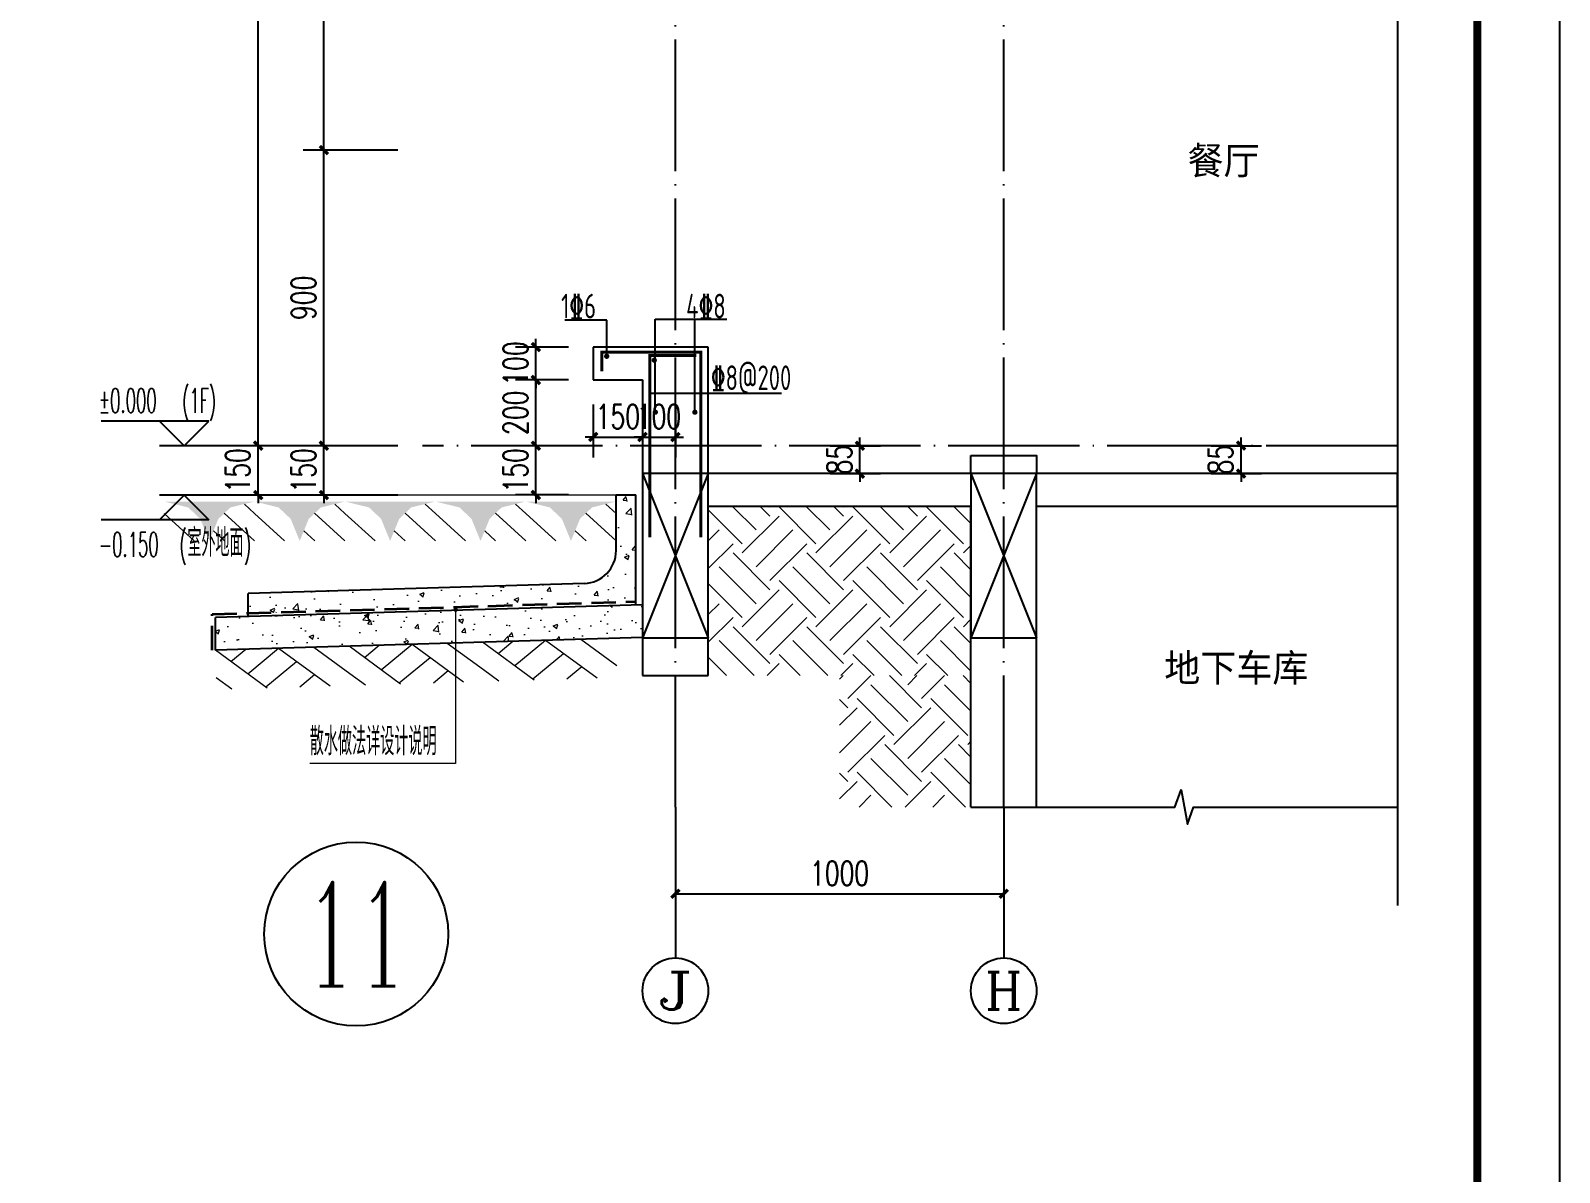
# Model space of a CAD drawing. Extents: x 393367 to 3005760, y 4998 to 826018.
# Drawn here: x 2906150 to 2910805, y 441430 to 444906 of the extents above; entities that cross this region are included whole.
import ezdxf
from ezdxf.enums import TextEntityAlignment as Align

# ---------------------------------------------------------------- set-up
doc = ezdxf.new("R2010")
doc.units = 0
doc.header["$LTSCALE"] = 1000
doc.linetypes.add('DASH', pattern=[0.35, 0.25, -0.1])
doc.linetypes.add('DOTE', pattern=[2.42, 2, -0.2, 0.02, -0.2])
doc.layers.get('0').update_dxf_attribs({"linetype": 'CONTINUOUS'})
doc.layers.get('Defpoints').update_dxf_attribs({"linetype": 'CONTINUOUS'})
for name, color, linetype in [('AXIS', 3, 'CONTINUOUS'), ('AXIS_TEXT', 7, 'CONTINUOUS'), ('COLUMN', 140, 'CONTINUOUS'), ('DIM_ELEV', 3, 'CONTINUOUS'), ('DIM_SYMB', 3, 'CONTINUOUS'), ('DOTE', 8, 'DOTE'), ('PUB_DIM', 3, 'CONTINUOUS'), ('PUB_TEXT', 7, 'CONTINUOUS'), ('S-大样-砼线', 7, 'CONTINUOUS'), ('S-引出线', 40, 'CONTINUOUS'), ('TEXT', 7, 'CONTINUOUS'), ('WALL', 130, 'CONTINUOUS'), ('图框', 7, 'CONTINUOUS')]:
    doc.layers.add(name, color=color, linetype=linetype)
for name, color, linetype, lineweight in [('REIN', 1, 'CONTINUOUS', 18), ('填充', 251, 'CONTINUOUS', 5), ('平面-排水沟', 86, 'CONTINUOUS', 15), ('立面-中轮廓线', 30, 'CONTINUOUS', 35), ('粉刷', 251, 'CONTINUOUS', 9)]:
    doc.layers.add(name, color=color, linetype=linetype, lineweight=lineweight)
doc.layers.add('yichutu', color=7, linetype='CONTINUOUS', true_color=0xffffff, plot=False)
doc.styles.add('_TCH_AXIS', font='COMPLEX', dxfattribs={"bigfont": 'GBCBIG'})
doc.styles.add('_TCH_DIM', font='simplex.shx', dxfattribs={"width": 0.65, "bigfont": 'gbcbig.shx'})
doc.styles.add('_TCH_DIM_T3', font='SIMPLEX', dxfattribs={"width": 0.705882, "bigfont": 'GBCBIG'})
doc.styles.add('COMPLEX', font='COMPLEX')
doc.styles.add('DIM_FONT_T3', font='SIMPLEX', dxfattribs={"width": 0.705882, "bigfont": 'GBCBIG'})
doc.styles.add('TSSD_Rein', font='Tssdeng.shx', dxfattribs={"width": 0.7, "bigfont": 'hztxt.shx'})
doc.dimstyles.new('_TCH_ARCH&&25', dxfattribs={"dimtxt": 74.375, "dimasz": 25, "dimexe": 62.5, "dimexo": 75, "dimgap": 25, "dimtad": 1, "dimdec": 0, "dimzin": 0, "dimdsep": 46, "dimtxsty": '_TCH_DIM_T3', "dimblk": 'ARCHTICK', "dimcen": 0.09, "dimclrt": 7, "dimazin": 2, "dimtfac": 1, "dimtdec": 0, "dimtix": 1, "dimtmove": 2, "dimatfit": 3, "dimfxl": 1, "dimtolj": 1, "dimtzin": 0, "dimarcsym": 0})
pattern_1 = [(50, (28072.99, 249033.25), (143.452037, -12.550427), [15, -165]), (355, (28072.99, 249033.25), (-27.750267, 150.438427), [12, -132]), (100.4514, (28084.94, 249032.2), (115.701876, 137.88791), [12.74804, -140.22842]), (46.1842, (28072.99, 249073.25), (213.44821, -33.1038), [22.5, -247.5]), (96.6356, (28090.77, 249070.5), (186.93254, 194.82357), [19.12206, -210.3426]), (351.1842, (28072.99, 249073.25), (186.93239, 194.82372), [18, -198]), (21, (28092.99, 249063.25), (119.38141, -80.52378), [15, -165]), (326, (28092.99, 249063.25), (48.663066, 145.03001), [12, -132]), (71.4514, (28102.93, 249056.54), (168.044526, 64.5061), [12.74804, -140.22842]), (37.5, (28072.986, 249033.25), (2.431971, 66.578771), [0, -130.4, 0, -134, 0, -132.5]), (7.5, (28072.986, 249033.25), (52.613907, 78.882342), [0, -76.4, 0, -127.4, 0, -50.5]), (327.5, (28028.386, 249033.25), (106.764487, -4.510974), [0, -50, 0, -156, 0, -207]), (317.5, (28008.39, 249033.25), (116.637234, 20.020996), [0, -65, 0, -103.6, 0, -147])]

# ---------------------------------------------------------------- blocks, each defined once
blk = doc.blocks.new('GFDDDDRG')
at = {"layer": '图框'}
blk.add_lwpolyline([(923309.8, -107437), (923309.8, -159999.5), (893609.8, -159999.5), (893609.8, -107437)], close=True, dxfattribs=at)
blk.add_lwpolyline([(923309.8, -107437), (923309.8, -159999.5), (893609.8, -159999.5), (893609.8, -107437)], close=True, dxfattribs=at)
at = {"layer": '图框', "const_width": 50}
blk.add_lwpolyline([(894109.8, -159499.5), (922809.8, -159499.5), (922809.8, -108687), (894109.8, -108687)], close=True, dxfattribs=at)
blk = doc.blocks.new('$LINEPAT$素土夯实')
at = {"color": 0}
for p, q in [((0, -210), (210, 0)), ((120, -300), (420, 0)), ((420, 0), (607.5, -187.5)), ((495, -300), (795, 0)), ((615, 0), (705, -90)), ((315, -105), (502.5, -292.5)), ((210, -210), (300, -300)), ((705, -300), (795, -210))]:
    blk.add_line(p, q, dxfattribs=at)
blk = doc.blocks.new('$LinePat$自然土壤')
at = {"color": 0}
for p, q in [((0, -90), (71, -19)), ((0, -300), (211, -89)), ((420, -300), (630, -90)), ((210, -300), (286, -224))]:
    blk.add_line(p, q, dxfattribs=at)
for points in [[(0, 0), (630, 0), (168, -45), (462, -45)], [(168, -45), (462, -45), (252, -132), (378, -132)], [(252, -132), (378, -132), (315, -300)]]:
    blk.add_solid(points, dxfattribs=at)
blk = doc.blocks.new('sanshui')
at = {"layer": '粉刷'}
h = blk.add_hatch(dxfattribs=at)
h.set_pattern_fill('混凝土', color=256, scale=20)
h.set_pattern_definition(pattern_1)
edge = h.paths.add_edge_path()
edge.add_line((346317.8, 427329.6), (346257.8, 427329.6))
edge.add_line((346257.8, 427329.6), (346257.8, 427160.3))
edge.add_arc((346157.8, 427160.3), 100, 271.7184, 360, ccw=False)
edge.add_line((346160.8, 427060.3), (345137.8, 427029.6))
edge.add_line((345137.8, 427029.6), (345137.8, 426969.6))
edge.add_line((345137.8, 426969.6), (346317.8, 427005))
edge.add_line((346317.8, 427005), (346317.8, 427329.6))
h = blk.add_hatch(dxfattribs=at)
h.set_pattern_fill('混凝土', color=256, scale=20)
h.set_pattern_definition(pattern_1)
h.paths.add_polyline_path([(346337.8, 426895.6), (346337.8, 426995.6), (345037.8, 426956.6), (345037.8, 426856.6)])
at = {"layer": 'COLUMN'}
for p, q in [((346257.8, 427329.6), (346317.8, 427329.6)), ((346257.8, 427160.3), (346257.8, 427329.6)), ((346317.8, 426995), (346317.8, 427329.6)), ((346160.8, 427060.3), (345137.8, 427029.6)), ((345137.8, 426959.6), (345137.8, 427029.6)), ((346338.1, 426995.6), (345037.8, 426956.6)), ((345037.8, 426856.6), (345037.8, 426956.6)), ((346338.1, 426895.6), (345037.8, 426856.6))]:
    blk.add_line(p, q, dxfattribs=at)
blk.add_arc((346157.8, 427160.3), 100, 271.7184, 0, dxfattribs=at)
at = {"layer": '立面-中轮廓线', "linetype": 'DASH', "ltscale": 0.3}
blk.add_lwpolyline([(345027.8, 426856.6), (345027.8, 426966.3), (346317.8, 427005)], dxfattribs=at)
at = {"layer": '粉刷'}
blk.add_line((344881.5, 427329.6), (346257.8, 427329.6), dxfattribs=at)
at = {"layer": '粉刷', "yscale": 0.4, "zscale": 0.4}
for name, p, xscale, rotation in [('$LinePat$自然土壤', (345156.8, 427309.6), -0.4369306507241237, 359.9999999999903), ('$LinePat$自然土壤', (345432, 427309.6), -0.4369306507241237, 359.9999999999903), ('$LinePat$自然土壤', (345707.3, 427309.6), -0.4369306507241237, 359.9999999999903), ('$LinePat$自然土壤', (345982.6, 427309.6), -0.4369306507241237, 359.9999999999903), ('$LinePat$自然土壤', (346257.8, 427309.6), -0.4369306507241237, 359.9999999999903), ('$LINEPAT$素土夯实', (346257.8, 426893.2), -0.5117605352322558, 1.718358001643932), ('$LINEPAT$素土夯实', (345444.5, 426868.8), -0.5117605352322558, 1.718358001643932), ('$LINEPAT$素土夯实', (345851.2, 426881), -0.5117605352322558, 1.718358001643932)]:
    blk.add_blockref(name, p, dxfattribs=dict(at, xscale=xscale, rotation=rotation))
blk = doc.blocks.new('_ArchTick')
at = {"color": 0, "linetype": 'ByBlock', "const_width": 0.4}
blk.add_lwpolyline([(-0.5, -0.5), (0.5, 0.5)], dxfattribs=at)
blk = doc.blocks.new('*D1486')
at = {"layer": 'Defpoints', "color": 0, "transparency": 16777216}
for p in [(2908509, 443642.7), (2908675, 443642.7), (2908509, 443557.7)]:
    blk.add_point(p, dxfattribs=at)
at = {"layer": 'PUB_DIM', "color": 0, "lineweight": -2, "transparency": 16777216}
for p, q in [((2908675, 443642.7), (2908675, 443667.7)), ((2908584, 443642.7), (2908737.5, 443642.7)), ((2908675, 443557.7), (2908675, 443642.7)), ((2908584, 443557.7), (2908737.5, 443557.7)), ((2908675, 443557.7), (2908675, 443532.7))]:
    blk.add_line(p, q, dxfattribs=at)
at = {"layer": 'PUB_DIM', "color": 0, "lineweight": -2, "transparency": 16777216, "xscale": 25, "yscale": 25, "zscale": 25}
for p, rotation in [((2908675, 443642.7), 270), ((2908675, 443557.7), 90)]:
    blk.add_blockref('_ArchTick', p, dxfattribs=dict(at, rotation=rotation))
at = {"layer": 'PUB_DIM', "color": 7, "transparency": 16777216, "insert": (2908612.8, 443600.2), "char_height": 74.38, "attachment_point": 5, "rotation": 90, "style": '_TCH_DIM_T3'}
blk.add_mtext('\\A1;85', dxfattribs=at)
blk = doc.blocks.new('*D1487')
at = {"layer": 'Defpoints', "color": 0, "transparency": 16777216}
for p in [(2909669.4, 443642.7), (2909835.4, 443642.7), (2909669.4, 443557.7)]:
    blk.add_point(p, dxfattribs=at)
at = {"layer": 'PUB_DIM', "color": 0, "lineweight": -2, "transparency": 16777216}
for p, q in [((2909835.4, 443642.7), (2909835.4, 443667.7)), ((2909744.4, 443642.7), (2909897.9, 443642.7)), ((2909835.4, 443557.7), (2909835.4, 443642.7)), ((2909744.4, 443557.7), (2909897.9, 443557.7)), ((2909835.4, 443557.7), (2909835.4, 443532.7))]:
    blk.add_line(p, q, dxfattribs=at)
at = {"layer": 'PUB_DIM', "color": 0, "lineweight": -2, "transparency": 16777216, "xscale": 25, "yscale": 25, "zscale": 25}
for p, rotation in [((2909835.4, 443642.7), 270), ((2909835.4, 443557.7), 90)]:
    blk.add_blockref('_ArchTick', p, dxfattribs=dict(at, rotation=rotation))
at = {"layer": 'PUB_DIM', "color": 7, "transparency": 16777216, "insert": (2909773.2, 443600.2), "char_height": 74.38, "attachment_point": 5, "rotation": 90, "style": '_TCH_DIM_T3'}
blk.add_mtext('\\A1;85', dxfattribs=at)
blk = doc.blocks.new('*D1774')
at = {"layer": 'Defpoints', "color": 0, "transparency": 16777216}
for p in [(2907863.1, 443842.7), (2908013.1, 443842.7), (2908013.1, 443669)]:
    blk.add_point(p, dxfattribs=at)
at = {"layer": 'PUB_DIM', "color": 0, "lineweight": -2, "transparency": 16777216}
for p, q in [((2907863.1, 443767.7), (2907863.1, 443606.5)), ((2908013.1, 443767.7), (2908013.1, 443606.5)), ((2907863.1, 443669), (2907838.1, 443669)), ((2907863.1, 443669), (2908013.1, 443669)), ((2908013.1, 443669), (2908038.1, 443669))]:
    blk.add_line(p, q, dxfattribs=at)
at = {"layer": 'PUB_DIM', "color": 0, "lineweight": -2, "transparency": 16777216, "xscale": 25, "yscale": 25, "zscale": 25}
blk.add_blockref('_ArchTick', (2907863.1, 443669), dxfattribs=at)
at = {"layer": 'PUB_DIM', "color": 0, "lineweight": -2, "transparency": 16777216, "xscale": 25, "yscale": 25, "zscale": 25, "rotation": 180}
blk.add_blockref('_ArchTick', (2908013.1, 443669), dxfattribs=at)
at = {"layer": 'PUB_DIM', "color": 7, "transparency": 16777216, "insert": (2907938.1, 443731.2), "char_height": 74.38, "attachment_point": 5, "style": '_TCH_DIM_T3'}
blk.add_mtext('\\A1;150', dxfattribs=at)
blk = doc.blocks.new('*D1775')
at = {"layer": 'Defpoints', "color": 0, "transparency": 16777216}
for p in [(2908013.1, 443842.7), (2908113.1, 443842.7), (2908113.1, 443669)]:
    blk.add_point(p, dxfattribs=at)
at = {"layer": 'PUB_DIM', "color": 0, "lineweight": -2, "transparency": 16777216}
for p, q in [((2908013.1, 443767.7), (2908013.1, 443606.5)), ((2908113.1, 443767.7), (2908113.1, 443606.5)), ((2908013.1, 443669), (2907988.1, 443669)), ((2908013.1, 443669), (2908113.1, 443669)), ((2908113.1, 443669), (2908138.1, 443669))]:
    blk.add_line(p, q, dxfattribs=at)
at = {"layer": 'PUB_DIM', "color": 0, "lineweight": -2, "transparency": 16777216, "xscale": 25, "yscale": 25, "zscale": 25}
blk.add_blockref('_ArchTick', (2908013.1, 443669), dxfattribs=at)
at = {"layer": 'PUB_DIM', "color": 0, "lineweight": -2, "transparency": 16777216, "xscale": 25, "yscale": 25, "zscale": 25, "rotation": 180}
blk.add_blockref('_ArchTick', (2908113.1, 443669), dxfattribs=at)
at = {"layer": 'PUB_DIM', "color": 7, "transparency": 16777216, "insert": (2908063.1, 443731.2), "char_height": 74.38, "attachment_point": 5, "style": '_TCH_DIM_T3'}
blk.add_mtext('\\A1;100', dxfattribs=at)
blk = doc.blocks.new('*D1776')
at = {"layer": 'Defpoints', "color": 0, "transparency": 16777216}
for p in [(2907688.5, 443942.7), (2907863.1, 443942.7), (2907863.1, 443842.7)]:
    blk.add_point(p, dxfattribs=at)
at = {"layer": 'PUB_DIM', "color": 0, "lineweight": -2, "transparency": 16777216}
for p, q in [((2907788.1, 443942.7), (2907626, 443942.7)), ((2907688.5, 443942.7), (2907688.5, 443967.7)), ((2907688.5, 443842.7), (2907688.5, 443942.7)), ((2907788.1, 443842.7), (2907626, 443842.7)), ((2907688.5, 443842.7), (2907688.5, 443817.7))]:
    blk.add_line(p, q, dxfattribs=at)
at = {"layer": 'PUB_DIM', "color": 0, "lineweight": -2, "transparency": 16777216, "xscale": 25, "yscale": 25, "zscale": 25}
for p, rotation in [((2907688.5, 443942.7), 270), ((2907688.5, 443842.7), 90)]:
    blk.add_blockref('_ArchTick', p, dxfattribs=dict(at, rotation=rotation))
at = {"layer": 'PUB_DIM', "color": 7, "transparency": 16777216, "insert": (2907626.3, 443892.7), "char_height": 74.38, "attachment_point": 5, "rotation": 90, "style": '_TCH_DIM_T3'}
blk.add_mtext('\\A1;100', dxfattribs=at)
blk = doc.blocks.new('*D1777')
at = {"layer": 'Defpoints', "color": 0, "transparency": 16777216}
for p in [(2907688.5, 443842.7), (2907863.1, 443842.7), (2907863.1, 443642.7)]:
    blk.add_point(p, dxfattribs=at)
at = {"layer": 'PUB_DIM', "color": 0, "lineweight": -2, "transparency": 16777216}
for p, q in [((2907788.1, 443842.7), (2907626, 443842.7)), ((2907688.5, 443642.7), (2907688.5, 443842.7)), ((2907788.1, 443642.7), (2907626, 443642.7))]:
    blk.add_line(p, q, dxfattribs=at)
at = {"layer": 'PUB_DIM', "color": 0, "lineweight": -2, "transparency": 16777216, "xscale": 25, "yscale": 25, "zscale": 25}
for p, rotation in [((2907688.5, 443842.7), 90), ((2907688.5, 443642.7), 270)]:
    blk.add_blockref('_ArchTick', p, dxfattribs=dict(at, rotation=rotation))
at = {"layer": 'PUB_DIM', "color": 7, "transparency": 16777216, "insert": (2907626.3, 443742.7), "char_height": 74.38, "attachment_point": 5, "rotation": 90, "style": '_TCH_DIM_T3'}
blk.add_mtext('\\A1;200', dxfattribs=at)
blk = doc.blocks.new('*D1778')
at = {"layer": 'Defpoints', "color": 0, "transparency": 16777216}
for p in [(2907688.5, 443642.7), (2907863.1, 443642.7), (2907863.1, 443492.7)]:
    blk.add_point(p, dxfattribs=at)
at = {"layer": 'PUB_DIM', "color": 0, "lineweight": -2, "transparency": 16777216}
for p, q in [((2907688.5, 443642.7), (2907688.5, 443667.7)), ((2907788.1, 443642.7), (2907626, 443642.7)), ((2907688.5, 443492.7), (2907688.5, 443642.7)), ((2907788.1, 443492.7), (2907626, 443492.7)), ((2907688.5, 443492.7), (2907688.5, 443467.7))]:
    blk.add_line(p, q, dxfattribs=at)
at = {"layer": 'PUB_DIM', "color": 0, "lineweight": -2, "transparency": 16777216, "xscale": 25, "yscale": 25, "zscale": 25}
for p, rotation in [((2907688.5, 443642.7), 270), ((2907688.5, 443492.7), 90)]:
    blk.add_blockref('_ArchTick', p, dxfattribs=dict(at, rotation=rotation))
at = {"layer": 'PUB_DIM', "color": 7, "transparency": 16777216, "insert": (2907626.3, 443567.7), "char_height": 74.38, "attachment_point": 5, "rotation": 90, "style": '_TCH_DIM_T3'}
blk.add_mtext('\\A1;150', dxfattribs=at)
blk = doc.blocks.new('*D1786')
at = {"layer": 'AXIS', "color": 0, "lineweight": -2, "transparency": 16777216}
for p, q in [((2908113.1, 442467.7), (2908113.1, 442216.2)), ((2909113.1, 442467.7), (2909113.1, 442216.2)), ((2908113.1, 442278.7), (2909113.1, 442278.7))]:
    blk.add_line(p, q, dxfattribs=at)
at = {"layer": 'Defpoints', "color": 0, "transparency": 16777216}
for p in [(2908113.1, 442542.7), (2909113.1, 442542.7), (2909113.1, 442278.7)]:
    blk.add_point(p, dxfattribs=at)
at = {"layer": 'AXIS', "color": 0, "lineweight": -2, "transparency": 16777216, "xscale": 25, "yscale": 25, "zscale": 25, "rotation": 180}
blk.add_blockref('_ArchTick', (2908113.1, 442278.7), dxfattribs=at)
at = {"layer": 'AXIS', "color": 0, "lineweight": -2, "transparency": 16777216, "xscale": 25, "yscale": 25, "zscale": 25}
blk.add_blockref('_ArchTick', (2909113.1, 442278.7), dxfattribs=at)
at = {"layer": 'AXIS', "color": 7, "transparency": 16777216, "insert": (2908613.1, 442340.9), "char_height": 74.38, "attachment_point": 5, "style": '_TCH_DIM_T3'}
blk.add_mtext('\\A1;1000', dxfattribs=at)
blk = doc.blocks.new('*D1799')
at = {"layer": 'Defpoints', "color": 0, "transparency": 16777216}
for p in [(2907042.9, 443642.7), (2907342.9, 443642.7), (2907342.9, 443492.2)]:
    blk.add_point(p, dxfattribs=at)
at = {"layer": 'PUB_DIM', "color": 0, "lineweight": -2, "transparency": 16777216}
for p, q in [((2907042.9, 443642.7), (2907042.9, 443667.7)), ((2907267.9, 443642.7), (2906980.4, 443642.7)), ((2907042.9, 443492.2), (2907042.9, 443642.7)), ((2907267.9, 443492.2), (2906980.4, 443492.2)), ((2907042.9, 443492.2), (2907042.9, 443467.2))]:
    blk.add_line(p, q, dxfattribs=at)
at = {"layer": 'PUB_DIM', "color": 0, "lineweight": -2, "transparency": 16777216, "xscale": 25, "yscale": 25, "zscale": 25}
for p, rotation in [((2907042.9, 443642.7), 270), ((2907042.9, 443492.2), 90)]:
    blk.add_blockref('_ArchTick', p, dxfattribs=dict(at, rotation=rotation))
at = {"layer": 'PUB_DIM', "color": 7, "transparency": 16777216, "insert": (2906980.8, 443567.5), "char_height": 74.38, "attachment_point": 5, "rotation": 90, "style": '_TCH_DIM_T3'}
blk.add_mtext('\\A1;150', dxfattribs=at)
blk = doc.blocks.new('*D1800')
at = {"layer": 'Defpoints', "color": 0, "transparency": 16777216}
for p in [(2907042.9, 444542.7), (2907342.9, 444542.7), (2907342.9, 443642.7)]:
    blk.add_point(p, dxfattribs=at)
at = {"layer": 'PUB_DIM', "color": 0, "lineweight": -2, "transparency": 16777216}
for p, q in [((2907267.9, 444542.7), (2906980.4, 444542.7)), ((2907042.9, 443642.7), (2907042.9, 444542.7)), ((2907267.9, 443642.7), (2906980.4, 443642.7))]:
    blk.add_line(p, q, dxfattribs=at)
at = {"layer": 'PUB_DIM', "color": 0, "lineweight": -2, "transparency": 16777216, "xscale": 25, "yscale": 25, "zscale": 25}
for p, rotation in [((2907042.9, 444542.7), 90), ((2907042.9, 443642.7), 270)]:
    blk.add_blockref('_ArchTick', p, dxfattribs=dict(at, rotation=rotation))
at = {"layer": 'PUB_DIM', "color": 7, "transparency": 16777216, "insert": (2906980.8, 444092.7), "char_height": 74.38, "attachment_point": 5, "rotation": 90, "style": '_TCH_DIM_T3'}
blk.add_mtext('\\A1;900', dxfattribs=at)
blk = doc.blocks.new('*D1801')
at = {"layer": 'Defpoints', "color": 0, "transparency": 16777216}
for p in [(2907042.9, 445942.7), (2907342.9, 445942.7), (2907342.9, 444542.7)]:
    blk.add_point(p, dxfattribs=at)
at = {"layer": 'PUB_DIM', "color": 0, "lineweight": -2, "transparency": 16777216}
for p, q in [((2907267.9, 445942.7), (2906980.4, 445942.7)), ((2907042.9, 444542.7), (2907042.9, 445942.7)), ((2907267.9, 444542.7), (2906980.4, 444542.7))]:
    blk.add_line(p, q, dxfattribs=at)
at = {"layer": 'PUB_DIM', "color": 0, "lineweight": -2, "transparency": 16777216, "xscale": 25, "yscale": 25, "zscale": 25}
for p, rotation in [((2907042.9, 445942.7), 90), ((2907042.9, 444542.7), 270)]:
    blk.add_blockref('_ArchTick', p, dxfattribs=dict(at, rotation=rotation))
at = {"layer": 'PUB_DIM', "color": 7, "transparency": 16777216, "insert": (2906980.8, 445242.7), "char_height": 74.38, "attachment_point": 5, "rotation": 90, "style": '_TCH_DIM_T3'}
blk.add_mtext('\\A1;1400', dxfattribs=at)
blk = doc.blocks.new('*D1816')
at = {"layer": 'Defpoints', "color": 0, "transparency": 16777216}
for p in [(2906842.9, 443642.7), (2907342.9, 443642.7), (2907342.9, 443492.2)]:
    blk.add_point(p, dxfattribs=at)
at = {"layer": 'PUB_DIM', "color": 0, "lineweight": -2, "transparency": 16777216}
for p, q in [((2906842.9, 443642.7), (2906842.9, 443667.7)), ((2907267.9, 443642.7), (2906780.4, 443642.7)), ((2906842.9, 443492.2), (2906842.9, 443642.7)), ((2907267.9, 443492.2), (2906780.4, 443492.2)), ((2906842.9, 443492.2), (2906842.9, 443467.2))]:
    blk.add_line(p, q, dxfattribs=at)
at = {"layer": 'PUB_DIM', "color": 0, "lineweight": -2, "transparency": 16777216, "xscale": 25, "yscale": 25, "zscale": 25}
for p, rotation in [((2906842.9, 443642.7), 270), ((2906842.9, 443492.2), 90)]:
    blk.add_blockref('_ArchTick', p, dxfattribs=dict(at, rotation=rotation))
at = {"layer": 'PUB_DIM', "color": 7, "transparency": 16777216, "insert": (2906780.8, 443567.5), "char_height": 74.38, "attachment_point": 5, "rotation": 90, "style": '_TCH_DIM_T3'}
blk.add_mtext('\\A1;150', dxfattribs=at)
blk = doc.blocks.new('*D1817')
at = {"layer": 'Defpoints', "color": 0, "transparency": 16777216}
for p in [(2906842.9, 446542.7), (2907342.9, 446542.7), (2907342.9, 443642.7)]:
    blk.add_point(p, dxfattribs=at)
at = {"layer": 'PUB_DIM', "color": 0, "lineweight": -2, "transparency": 16777216}
for p, q in [((2907267.9, 446542.7), (2906780.4, 446542.7)), ((2906842.9, 443642.7), (2906842.9, 446542.7)), ((2907267.9, 443642.7), (2906780.4, 443642.7))]:
    blk.add_line(p, q, dxfattribs=at)
at = {"layer": 'PUB_DIM', "color": 0, "lineweight": -2, "transparency": 16777216, "xscale": 25, "yscale": 25, "zscale": 25}
for p, rotation in [((2906842.9, 446542.7), 90), ((2906842.9, 443642.7), 270)]:
    blk.add_blockref('_ArchTick', p, dxfattribs=dict(at, rotation=rotation))
at = {"layer": 'PUB_DIM', "color": 7, "transparency": 16777216, "insert": (2906780.8, 445092.7), "char_height": 74.38, "attachment_point": 5, "rotation": 90, "style": '_TCH_DIM_T3'}
blk.add_mtext('\\A1;2900', dxfattribs=at)
blk = doc.blocks.new('_axiso')
blk.add_circle((0, 0), 0.5)
at = {"layer": 'AXIS_TEXT', "style": 'COMPLEX', "width": 1.041667}
blk.add_attdef('A', text='', height=0.56, dxfattribs=at).set_placement((-0.25, -0.28), (0.25, -0.28), align=Align.FIT)
blk = doc.blocks.new('yct-525-297-26250-14850-50-3002')
at = {"layer": 'yichutu', "color": 7, "true_color": 0xffffff}
blk.add_lwpolyline([(0, 0), (0, 14850), (26250, 14850), (26250, 0)], close=True, dxfattribs=at)

msp = doc.modelspace()

# ---------------------------------------------------------------- hatches: boundary and pattern name
at = {"layer": '填充'}
h = msp.add_hatch(dxfattribs=at)
h.set_pattern_fill('EARTH', color=250, scale=50, angle=45, style=0)
h.set_pattern_definition([(45, (2042704.07, 569628.79), (0, 224.506403), [158.75, -158.75]), (45, (2042661.97, 569670.88), (0, 224.506403), [158.75, -158.75]), (45, (2042619.88, 569712.98), (0, 224.506403), [158.75, -158.75]), (135, (2042619.88, 569741.04), (-224.506403, 0), [158.75, -158.75]), (135, (2042661.97, 569783.13), (-224.506403, 0), [158.75, -158.75]), (135, (2042704.07, 569825.23), (-224.506403, 0), [158.75, -158.75])])
h.paths.add_polyline_path([(2908213.14283, 442942.71715), (2909013.13119, 442942.70987), (2909013.13103, 443457.70076), (2908213.14266, 443457.69632)])
h = msp.add_hatch(dxfattribs=at)
h.set_pattern_fill('EARTH', color=250, scale=50, angle=45, style=0)
h.set_pattern_definition([(45, (1793514.87, -12650.67), (0, 224.506403), [158.75, -158.75]), (45, (1793472.77, -12608.57), (0, 224.506403), [158.75, -158.75]), (45, (1793430.68, -12566.48), (0, 224.506403), [158.75, -158.75]), (135, (1793430.68, -12538.42), (-224.506403, 0), [158.75, -158.75]), (135, (1793472.77, -12496.32), (-224.506403, 0), [158.75, -158.75]), (135, (1793514.87, -12454.23), (-224.506403, 0), [158.75, -158.75])])
h.paths.add_polyline_path([(2909013.14283, 442942.70126), (2908613.14283, 442942.70126), (2908613.14283, 442542.70126), (2909013.14283, 442542.70126)])

# ---------------------------------------------------------------- linework, layer by layer
at = {"layer": 'AXIS'}
for p, q in [((2908113.11235, 442542.70126), (2908113.11235, 442083.30946)), ((2909113.11235, 442542.70126), (2909113.11235, 442083.30946))]:
    msp.add_line(p, q, dxfattribs=at)
at = {"layer": 'AXIS', "color": 6}
msp.add_circle((2907141.31805, 442156.12514), 280, dxfattribs=at)
at = {"layer": 'DIM_ELEV'}
for p, q in [((2906692.94867, 443717.70355), (2906364.94867, 443717.70355)), ((2906617.94867, 443642.70355), (2906542.94867, 443717.70355)), ((2906617.94867, 443642.70355), (2906692.94867, 443717.70355)), ((2907042.94867, 443642.70355), (2906542.94867, 443642.70355)), ((2906617.94867, 443492.2331), (2906542.94867, 443417.2331)), ((2907042.94867, 443492.2331), (2906542.94867, 443492.2331)), ((2906617.94867, 443492.2331), (2906692.94867, 443417.2331)), ((2906692.94867, 443417.2331), (2906364.94867, 443417.2331))]:
    msp.add_line(p, q, dxfattribs=at)
at = {"layer": 'DIM_SYMB'}
for points in [[(2910311.66775, 459622.70355), (2910311.66775, 450960.82741), (2910364.16775, 450941.71897), (2910259.16775, 450923.20464), (2910311.66775, 450904.57741), (2910311.66775, 442242.70126)], [(2909013.14283, 442542.70126), (2909634.28029, 442542.70126), (2909653.38873, 442595.20126), (2909671.90306, 442490.20126), (2909690.53029, 442542.70126), (2910311.66775, 442542.70126)]]:
    msp.add_lwpolyline(points, dxfattribs=at)
at = {"layer": 'DOTE', "linetype": 'DOTE', "ltscale": 0.2}
for p, q in [((2908113.14283, 442542.70126), (2908113.14283, 460222.70355)), ((2909113.14283, 442542.70126), (2909113.14283, 460222.70355)), ((2910311.66775, 443642.70355), (2907342.94867, 443642.70355))]:
    msp.add_line(p, q, dxfattribs=at)
at = {"layer": 'REIN', "const_width": 9}
for points in [[(2907889.57884, 443868.8918), (2907889.57884, 443927.05841), (2908190.81555, 443927.05841), (2908190.81555, 443363.87674)], [(2908177.12595, 443916.75814), (2908035.4701, 443916.75814), (2908035.4701, 443363.87674)]]:
    msp.add_lwpolyline(points, dxfattribs=at)
at = {"layer": 'REIN', "const_width": 8}
for points in [[(2907900.06237, 443914.81479, 1), (2907908.06237, 443914.81479, 1)], [(2908044.82747, 443902.85588, 1), (2908052.82747, 443902.85588, 1)], [(2908048.11454, 443744.59265, 1), (2908056.11454, 443744.59265, 1)], [(2908168.55604, 443744.59265, 1), (2908176.55604, 443744.59265, 1)]]:
    msp.add_lwpolyline(points, format="xyb", close=True, dxfattribs=at)
at = {"layer": 'S-大样-砼线'}
for p, q in [((2908013.14283, 443557.7048), (2908213.14282, 443057.70468)), ((2908213.14577, 443557.7048), (2908013.14577, 443057.70468)), ((2909013.1399, 443557.70021), (2909213.1399, 443057.70009)), ((2909213.14285, 443557.70021), (2909013.14285, 443057.70009))]:
    msp.add_line(p, q, dxfattribs=at)
for points in [[(2908213.14283, 443557.7048), (2908013.14283, 443557.7048), (2908013.14283, 443057.70468), (2908213.14283, 443057.70468)], [(2909213.1399, 443557.70021), (2909013.1399, 443557.70021), (2909013.1399, 443057.70009), (2909213.1399, 443057.70009)]]:
    msp.add_lwpolyline(points, close=True, dxfattribs=at)
at = {"layer": 'S-引出线'}
for p, q in [((2907904.06237, 444024.45076), (2907776.13953, 444024.45076)), ((2907904.06237, 443914.81479), (2907904.06237, 444024.45076)), ((2908052.11454, 443744.59265), (2908052.11454, 444027.3261)), ((2908052.11454, 444027.3261), (2908269.85092, 444027.3261)), ((2908172.55604, 443744.59265), (2908172.55604, 444027.3261)), ((2908035.4701, 443802.94567), (2908436.22408, 443802.94567))]:
    msp.add_line(p, q, dxfattribs=at)
at = {"layer": 'WALL'}
for p, q in [((2908213.14284, 443942.70355), (2907863.14284, 443942.70355)), ((2907863.14284, 443942.70355), (2907863.14284, 443842.70355)), ((2908213.14283, 443557.69745), (2908213.14284, 443942.70355)), ((2907863.14284, 443842.70355), (2908013.14284, 443842.70355)), ((2908013.14284, 443842.70355), (2908013.14284, 443342.70355)), ((2909113.14283, 443557.69991), (2908213.14283, 443557.69745)), ((2910311.66774, 443557.70355), (2909113.14283, 443557.69991)), ((2910311.66805, 443457.70355), (2910311.66774, 443557.70355)), ((2908213.14282, 442942.70126), (2908213.14283, 443457.69745)), ((2909013.13917, 443457.69964), (2908213.14283, 443457.69745)), ((2909013.11235, 442542.70419), (2909013.13917, 443457.69964)), ((2909213.11235, 442542.69833), (2909213.13917, 443457.70021)), ((2910311.66805, 443457.70355), (2909213.13917, 443457.70021)), ((2908013.14284, 443342.70355), (2908013.14284, 442942.70126)), ((2908013.14284, 442942.70126), (2908213.14282, 442942.70126)), ((2909013.11235, 442542.70419), (2909213.11235, 442542.69833))]:
    msp.add_line(p, q, dxfattribs=at)
msp.add_lwpolyline([(2909013.14285, 443612.70355), (2909213.14285, 443612.70355), (2909213.14285, 443557.70355), (2909013.14285, 443557.70355)], close=True, dxfattribs=at)
at = {"layer": '平面-排水沟'}
for p, q in [((2907444.1265, 443143.11057), (2907444.1265, 442675.26952)), ((2907444.1265, 442675.26952), (2906999.99475, 442675.26952))]:
    msp.add_line(p, q, dxfattribs=at)
at = {"layer": '平面-排水沟', "const_width": 6.66667}
msp.add_lwpolyline([(2907444.1265, 443146.4439, 1), (2907444.1265, 443139.77723, 1)], format="xyb", close=True, dxfattribs=at)

# ---------------------------------------------------------------- block references
at = {"xscale": 0.5, "yscale": 0.5, "zscale": 0.5}
msp.add_blockref('GFDDDDRG', (2449149.86148, 518369.20917), dxfattribs=at)
msp.add_blockref('sanshui', (2561675.01767, 16163.07213))
at = {"layer": 'AXIS'}
ref = msp.add_blockref('_axiso', (2908113.11235, 441983.30946), dxfattribs=dict(at, xscale=200, yscale=200, zscale=200))
ref.add_attrib('A', 'J', dxfattribs={"layer": 'AXIS_TEXT', "height": 113.13708, "style": '_TCH_AXIS', "width": 1.909091}).set_placement((2908056.54381, 441926.74091), (2908169.68089, 441926.74091), align=Align.FIT)
ref = msp.add_blockref('_axiso', (2909113.11235, 441983.30946), dxfattribs=dict(at, xscale=200, yscale=200, zscale=200))
ref.add_attrib('A', 'H', dxfattribs={"layer": 'AXIS_TEXT', "height": 113.13708, "style": '_TCH_AXIS', "width": 1.05}).set_placement((2909056.54381, 441926.74091), (2909169.68089, 441926.74091), align=Align.FIT)
at = {"layer": 'yichutu', "rotation": 270}
msp.add_blockref('yct-525-297-26250-14850-50-3002', (2895954.75106, 464650.72831), dxfattribs=at)

# ---------------------------------------------------------------- texts
at = {"layer": 'AXIS_TEXT', "color": 6, "style": '_TCH_AXIS', "width": 0.875}
msp.add_text('11', height=316.783838, dxfattribs=at).set_placement((2906982.92613, 441997.73322), (2907299.70997, 441997.73322), align=Align.FIT)
at = {"layer": 'PUB_TEXT'}
for s, p in [('餐厅', (2909672.36093, 444468.32653)), ('地下车库', (2909601.57096, 442924.11946))]:
    msp.add_text(s, height=84.397163, dxfattribs=at).set_placement(p)
for s, height, style, width, p in [('%%P0.000', 74.375, '_TCH_DIM', 0.494118, (2906357.44867, 443742.72855)), ('(1F)', 74.375, '_TCH_DIM', 0.494118, (2906611.32367, 443742.72855)), ('-0.150', 74.375, '_TCH_DIM', 0.494118, (2906357.44867, 443304.7081)), ('(', 74.375, '_TCH_DIM', 0.494118, (2906603.27367, 443304.7081)), ('室外地面', 84.397163, '_TCH_DIM', 0.7, (2906627.77367, 443304.7081)), (')', 74.375, '_TCH_DIM', 0.494118, (2906799.79495, 443304.7081)), ('散水做法详设计说明', 84.397163, 'DIM_FONT_T3', 0.705882, (2906999.99475, 442700.29452))]:
    msp.add_text(s, height=height, dxfattribs=dict(at, style=style, width=width)).set_placement(p)
at = {"layer": 'TEXT', "style": 'TSSD_Rein', "width": 0.7}
for s, p in [('1%%1326', (2907765.31776, 444030.16256)), ('4%%1328', (2908145.98832, 444030.16256)), ('%%1328@200', (2908220.99784, 443812.02555))]:
    msp.add_text(s, height=75, rotation=0.00000019, dxfattribs=at).set_placement(p)

# ---------------------------------------------------------------- dimensions: what is measured, and where the dimension line sits
at = {"layer": 'AXIS'}
dim = msp.add_aligned_dim(p1=(2908113.11235, 442542.70126), p2=(2909113.11235, 442542.70126), distance=-264.03366, dimstyle='_TCH_ARCH&&25', dxfattribs=at)
dim.commit()
dim.dimension.update_dxf_attribs({"geometry": '*D1786', "text_midpoint": (2908613.11235, 442340.8551)})
at = {"layer": 'PUB_DIM'}
for p1, p2, distance, picture, middle in [((2907342.94867, 443642.70355), (2907342.94867, 446542.70355), 500, '*D1817', (2906780.76117, 445092.70355)), ((2907342.94867, 444542.70369), (2907342.94867, 445942.70355), 300, '*D1801', (2906980.76117, 445242.70362)), ((2907342.94867, 443642.70355), (2907342.94867, 444542.70369), 300, '*D1800', (2906980.76117, 444092.70362)), ((2907863.14284, 443842.70355), (2907863.14284, 443942.70355), 174.61077, '*D1776', (2907626.34457, 443892.70355)), ((2907863.14284, 443642.70355), (2907863.14284, 443842.70355), 174.61077, '*D1777', (2907626.34457, 443742.70355)), ((2907863.14284, 443842.70355), (2908013.14284, 443842.70355), -173.71069, '*D1774', (2907938.14284, 443731.18036)), ((2908013.14284, 443842.70355), (2908113.14283, 443842.70355), -173.71069, '*D1775', (2908063.14283, 443731.18036)), ((2907342.94867, 443492.2331), (2907342.94867, 443642.70355), 500, '*D1816', (2906780.76117, 443567.46833)), ((2907342.94867, 443492.2331), (2907342.94867, 443642.70355), 300, '*D1799', (2906980.76117, 443567.46833)), ((2907863.14284, 443492.70355), (2907863.14284, 443642.70355), 174.61077, '*D1778', (2907626.34457, 443567.70355)), ((2908509.03765, 443557.70356), (2908509.03765, 443642.70355), -165.95989, '*D1486', (2908612.81004, 443600.20356)), ((2909669.44626, 443557.70358), (2909669.44626, 443642.70355), -165.95989, '*D1487', (2909773.21864, 443600.20357))]:
    dim = msp.add_aligned_dim(p1=p1, p2=p2, distance=distance, dimstyle='_TCH_ARCH&&25', dxfattribs=at)
    dim.commit()
    dim.dimension.update_dxf_attribs({"geometry": picture, "text_midpoint": middle})

doc.saveas('drawing.dxf')
